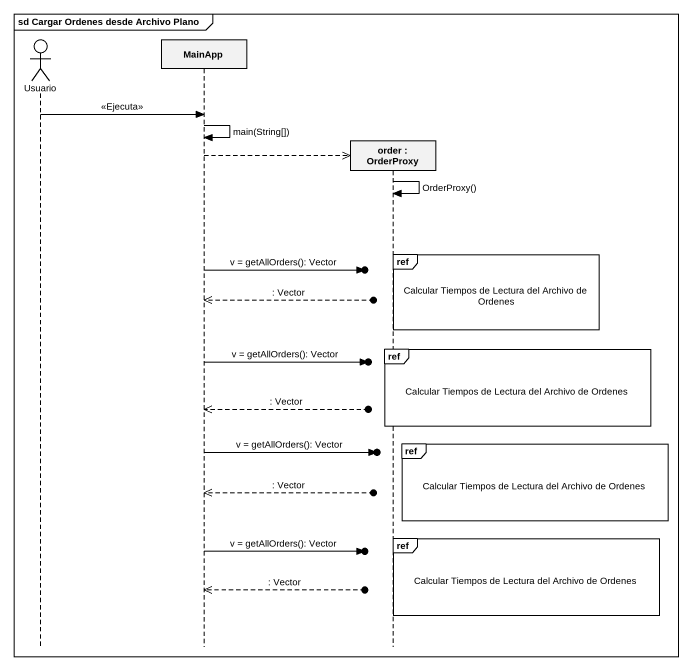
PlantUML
@startuml
mainframe sd Cargar Ordenes desde Archivo Plano
hide footbox
actor Usuario
participant MainApp
participant "order : OrderProxy" as order

Usuario -> MainApp : <<Ejecuta>>
MainApp -> MainApp : main(String[])
MainApp -->> order **
order -> order : OrderProxy()
ref over order : Calcular Tiempos de Lectura del Archivo de Ordenes
MainApp ->o] : v = getAllOrders(): Vector
MainApp <<--o] : : Vector
ref over order : Calcular Tiempos de Lectura del Archivo de Ordenes
MainApp ->o] : v = getAllOrders(): Vector
MainApp <<--o] : : Vector
ref over order : Calcular Tiempos de Lectura del Archivo de Ordenes
MainApp ->o] : v = getAllOrders(): Vector
MainApp <<--o] : : Vector
ref over order : Calcular Tiempos de Lectura del Archivo de Ordenes
MainApp ->o] : v = getAllOrders(): Vector
MainApp <<--o] : : Vector
@enduml
